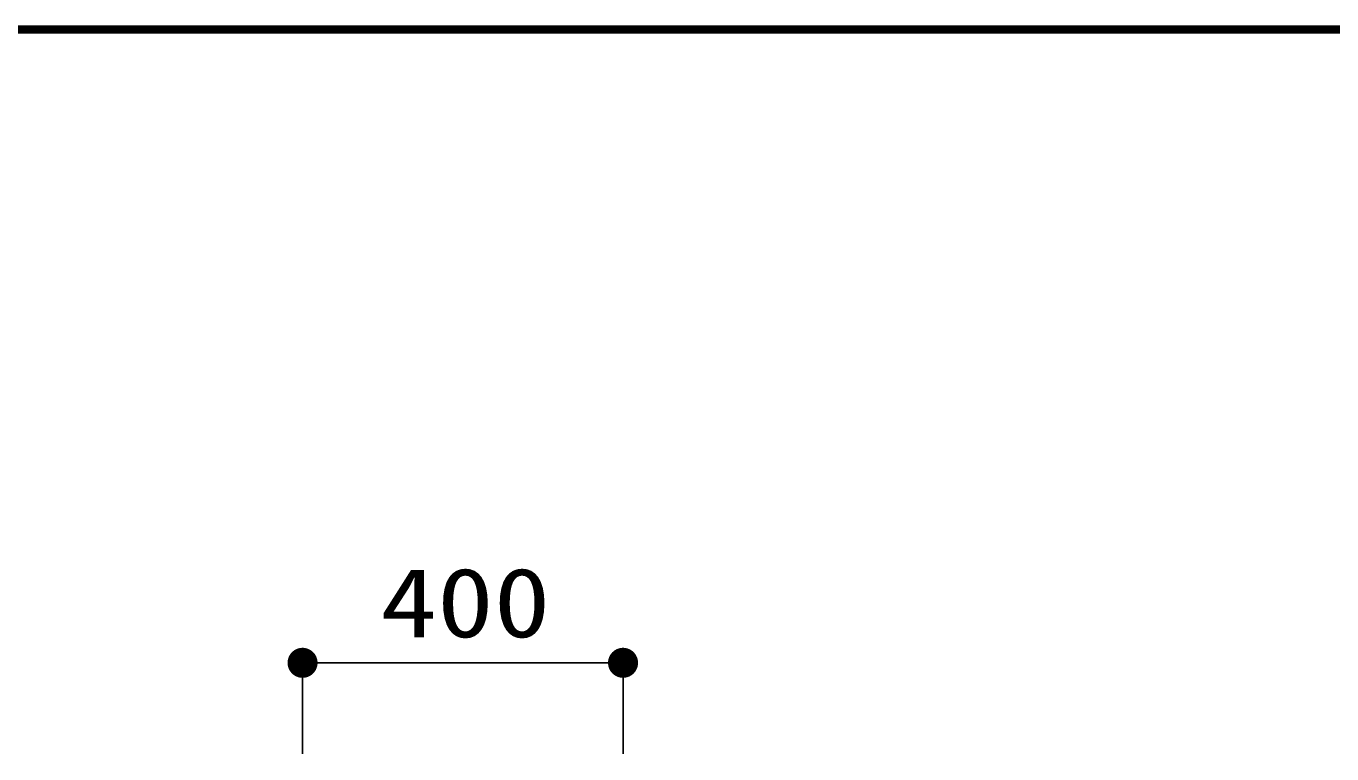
# Model space of a CAD drawing. Units: millimetres, scale not verified. Extents: x -8093 to 8093, y -5792 to 5792.
# Drawn here: x -1521 to 109, y 4884 to 5792 of the extents above; entities that cross this region are included whole.
import ezdxf
from ezdxf.enums import TextEntityAlignment as Align

# ---------------------------------------------------------------- set-up
doc = ezdxf.new("R2010")
doc.units = ezdxf.units.MM
doc.header["$LTSCALE"] = 30
doc.layers.add('0-0_Axis_waku', color=7, linetype='Continuous', lineweight=25)
doc.layers.add('0-3_00クル-フ-6寸法', color=132, linetype='Continuous', lineweight=25)
doc.styles.add('ＭＳ ゴシック', font='')
doc.styles.get('ＭＳ ゴシック').set_extended_font_data('MS Gothic')

msp = doc.modelspace()

# ---------------------------------------------------------------- linework, layer by layer
at = {"layer": '0-0_Axis_waku'}
for p, q in [((-8093.4, 5792.4), (8093.4, 5792.4)), ((-8092.8, 5791.8), (8092.8, 5791.8)), ((-8092.2, 5791.2), (8092.2, 5791.2)), ((-8091.6, 5790.6), (8091.6, 5790.6)), ((-8091, 5790), (8091, 5790)), ((-8090.4, 5789.4), (8090.4, 5789.4)), ((-8089.8, 5788.8), (8089.8, 5788.8)), ((-8089.2, 5788.2), (8089.2, 5788.2)), ((-8088.6, 5787.6), (8088.6, 5787.6)), ((-8088, 5787), (8088, 5787)), ((-8087.4, 5786.4), (8087.4, 5786.4)), ((-8086.8, 5785.8), (8086.8, 5785.8)), ((-8086.2, 5785.2), (8086.2, 5785.2)), ((-8085.6, 5784.6), (8085.6, 5784.6)), ((-8085, 5784), (8085, 5784))]:
    msp.add_line(p, q, dxfattribs=at)
at = {"layer": '0-3_00クル-フ-6寸法', "color": 4}
for p, q in [((-1175.6, 4884.12), (-1175.6, 4997.77)), ((-1175.6, 4997.77), (-775.6, 4997.77)), ((-775.6, 4884.12), (-775.6, 4997.77))]:
    msp.add_line(p, q, dxfattribs=at)
at = {"layer": '0-3_00クル-フ-6寸法'}
for points in [[(-1175.6, 4997.77), (-1193.76, 5002.43), (-1193.04, 5004.67)], [(-1175.6, 4997.77), (-1193.04, 5004.67), (-1192.03, 5006.8)], [(-1175.6, 4997.77), (-1192.03, 5006.8), (-1190.77, 5008.79)], [(-1175.6, 4997.77), (-1190.77, 5008.79), (-1189.27, 5010.6)], [(-1175.6, 4997.77), (-1189.27, 5010.6), (-1187.55, 5012.22)], [(-1175.6, 4997.77), (-1187.55, 5012.22), (-1185.65, 5013.6)], [(-1175.6, 4997.77), (-1185.65, 5013.6), (-1183.59, 5014.74)], [(-1175.6, 4997.77), (-1183.59, 5014.74), (-1181.4, 5015.6)], [(-1175.6, 4997.77), (-1181.4, 5015.6), (-1179.12, 5016.19)], [(-1175.6, 4997.77), (-1179.12, 5016.19), (-1176.78, 5016.48)], [(-1175.6, 4997.77), (-1176.78, 5016.48), (-1174.43, 5016.48)], [(-1175.6, 4997.77), (-1174.43, 5016.48), (-1172.09, 5016.19)], [(-1175.6, 4997.77), (-1172.09, 5016.19), (-1169.81, 5015.6)], [(-1175.6, 4997.77), (-1169.81, 5015.6), (-1167.62, 5014.74)], [(-1175.6, 4997.77), (-1167.62, 5014.74), (-1165.56, 5013.6)], [(-1175.6, 4997.77), (-1165.56, 5013.6), (-1163.65, 5012.22)], [(-1175.6, 4997.77), (-1163.65, 5012.22), (-1161.93, 5010.6)], [(-1175.6, 4997.77), (-1161.93, 5010.6), (-1160.43, 5008.79)], [(-1175.6, 4997.77), (-1160.43, 5008.79), (-1159.17, 5006.8)], [(-1175.6, 4997.77), (-1159.17, 5006.8), (-1158.17, 5004.67)], [(-1175.6, 4997.77), (-1158.17, 5004.67), (-1157.44, 5002.43)], [(-775.6, 4997.77), (-793.76, 5002.43), (-793.04, 5004.67)], [(-775.6, 4997.77), (-793.04, 5004.67), (-792.03, 5006.8)], [(-775.6, 4997.77), (-792.03, 5006.8), (-790.77, 5008.79)], [(-775.6, 4997.77), (-790.77, 5008.79), (-789.27, 5010.6)], [(-775.6, 4997.77), (-789.27, 5010.6), (-787.55, 5012.22)], [(-775.6, 4997.77), (-787.55, 5012.22), (-785.65, 5013.6)], [(-775.6, 4997.77), (-785.65, 5013.6), (-783.59, 5014.74)], [(-775.6, 4997.77), (-783.59, 5014.74), (-781.4, 5015.6)], [(-775.6, 4997.77), (-781.4, 5015.6), (-779.12, 5016.19)], [(-775.6, 4997.77), (-779.12, 5016.19), (-776.78, 5016.48)], [(-775.6, 4997.77), (-776.78, 5016.48), (-774.43, 5016.48)], [(-775.6, 4997.77), (-774.43, 5016.48), (-772.09, 5016.19)], [(-775.6, 4997.77), (-772.09, 5016.19), (-769.81, 5015.6)], [(-775.6, 4997.77), (-769.81, 5015.6), (-767.62, 5014.74)], [(-775.6, 4997.77), (-767.62, 5014.74), (-765.56, 5013.6)], [(-775.6, 4997.77), (-765.56, 5013.6), (-763.65, 5012.22)], [(-775.6, 4997.77), (-763.65, 5012.22), (-761.93, 5010.6)], [(-775.6, 4997.77), (-761.93, 5010.6), (-760.43, 5008.79)], [(-775.6, 4997.77), (-760.43, 5008.79), (-759.17, 5006.8)], [(-775.6, 4997.77), (-759.17, 5006.8), (-758.17, 5004.67)], [(-775.6, 4997.77), (-758.17, 5004.67), (-757.44, 5002.43)], [(-1175.6, 4997.77), (-1194.35, 4997.77), (-1194.2, 5000.12)], [(-1175.6, 4997.77), (-1194.2, 4995.42), (-1194.35, 4997.77)], [(-1175.6, 4997.77), (-1194.2, 5000.12), (-1193.76, 5002.43)], [(-1175.6, 4997.77), (-1193.76, 4993.11), (-1194.2, 4995.42)], [(-1175.6, 4997.77), (-1193.04, 4990.87), (-1193.76, 4993.11)], [(-1175.6, 4997.77), (-1192.03, 4988.74), (-1193.04, 4990.87)], [(-1175.6, 4997.77), (-1190.77, 4986.75), (-1192.03, 4988.74)], [(-1175.6, 4997.77), (-1189.27, 4984.93), (-1190.77, 4986.75)], [(-1175.6, 4997.77), (-1187.55, 4983.32), (-1189.27, 4984.93)], [(-1175.6, 4997.77), (-1185.65, 4981.94), (-1187.55, 4983.32)], [(-1175.6, 4997.77), (-1183.59, 4980.8), (-1185.65, 4981.94)], [(-1175.6, 4997.77), (-1181.4, 4979.94), (-1183.59, 4980.8)], [(-1175.6, 4997.77), (-1179.12, 4979.35), (-1181.4, 4979.94)], [(-1175.6, 4997.77), (-1176.78, 4979.06), (-1179.12, 4979.35)], [(-1175.6, 4997.77), (-1174.43, 4979.06), (-1176.78, 4979.06)], [(-1175.6, 4997.77), (-1157.44, 5002.43), (-1157, 5000.12)], [(-1175.6, 4997.77), (-1157, 5000.12), (-1156.85, 4997.77)], [(-1175.6, 4997.77), (-1172.09, 4979.35), (-1174.43, 4979.06)], [(-1175.6, 4997.77), (-1169.81, 4979.94), (-1172.09, 4979.35)], [(-1175.6, 4997.77), (-1167.62, 4980.8), (-1169.81, 4979.94)], [(-1175.6, 4997.77), (-1165.56, 4981.94), (-1167.62, 4980.8)], [(-1175.6, 4997.77), (-1163.65, 4983.32), (-1165.56, 4981.94)], [(-1175.6, 4997.77), (-1161.93, 4984.93), (-1163.65, 4983.32)], [(-1175.6, 4997.77), (-1160.43, 4986.75), (-1161.93, 4984.93)], [(-1175.6, 4997.77), (-1159.17, 4988.74), (-1160.43, 4986.75)], [(-1175.6, 4997.77), (-1158.17, 4990.87), (-1159.17, 4988.74)], [(-1175.6, 4997.77), (-1157.44, 4993.11), (-1158.17, 4990.87)], [(-1175.6, 4997.77), (-1157, 4995.42), (-1157.44, 4993.11)], [(-1175.6, 4997.77), (-1156.85, 4997.77), (-1157, 4995.42)], [(-775.6, 4997.77), (-794.35, 4997.77), (-794.2, 5000.12)], [(-775.6, 4997.77), (-794.2, 4995.42), (-794.35, 4997.77)], [(-775.6, 4997.77), (-794.2, 5000.12), (-793.76, 5002.43)], [(-775.6, 4997.77), (-793.76, 4993.11), (-794.2, 4995.42)], [(-775.6, 4997.77), (-793.04, 4990.87), (-793.76, 4993.11)], [(-775.6, 4997.77), (-792.03, 4988.74), (-793.04, 4990.87)], [(-775.6, 4997.77), (-790.77, 4986.75), (-792.03, 4988.74)], [(-775.6, 4997.77), (-789.27, 4984.93), (-790.77, 4986.75)], [(-775.6, 4997.77), (-787.55, 4983.32), (-789.27, 4984.93)], [(-775.6, 4997.77), (-785.65, 4981.94), (-787.55, 4983.32)], [(-775.6, 4997.77), (-783.59, 4980.8), (-785.65, 4981.94)], [(-775.6, 4997.77), (-781.4, 4979.94), (-783.59, 4980.8)], [(-775.6, 4997.77), (-779.12, 4979.35), (-781.4, 4979.94)], [(-775.6, 4997.77), (-776.78, 4979.06), (-779.12, 4979.35)], [(-775.6, 4997.77), (-774.43, 4979.06), (-776.78, 4979.06)], [(-775.6, 4997.77), (-757.44, 5002.43), (-757, 5000.12)], [(-775.6, 4997.77), (-757, 5000.12), (-756.85, 4997.77)], [(-775.6, 4997.77), (-772.09, 4979.35), (-774.43, 4979.06)], [(-775.6, 4997.77), (-769.81, 4979.94), (-772.09, 4979.35)], [(-775.6, 4997.77), (-767.62, 4980.8), (-769.81, 4979.94)], [(-775.6, 4997.77), (-765.56, 4981.94), (-767.62, 4980.8)], [(-775.6, 4997.77), (-763.65, 4983.32), (-765.56, 4981.94)], [(-775.6, 4997.77), (-761.93, 4984.93), (-763.65, 4983.32)], [(-775.6, 4997.77), (-760.43, 4986.75), (-761.93, 4984.93)], [(-775.6, 4997.77), (-759.17, 4988.74), (-760.43, 4986.75)], [(-775.6, 4997.77), (-758.17, 4990.87), (-759.17, 4988.74)], [(-775.6, 4997.77), (-757.44, 4993.11), (-758.17, 4990.87)], [(-775.6, 4997.77), (-757, 4995.42), (-757.44, 4993.11)], [(-775.6, 4997.77), (-756.85, 4997.77), (-757, 4995.42)]]:
    msp.add_solid(points, dxfattribs=at)

# ---------------------------------------------------------------- texts
at = {"layer": '0-3_00クル-フ-6寸法', "color": 3, "style": 'ＭＳ ゴシック', "width": 1.2}
msp.add_text('400', height=86.66, dxfattribs=at).set_placement((-1078.46, 5003.62), align=Align.BOTTOM_LEFT)

doc.saveas('drawing.dxf')
